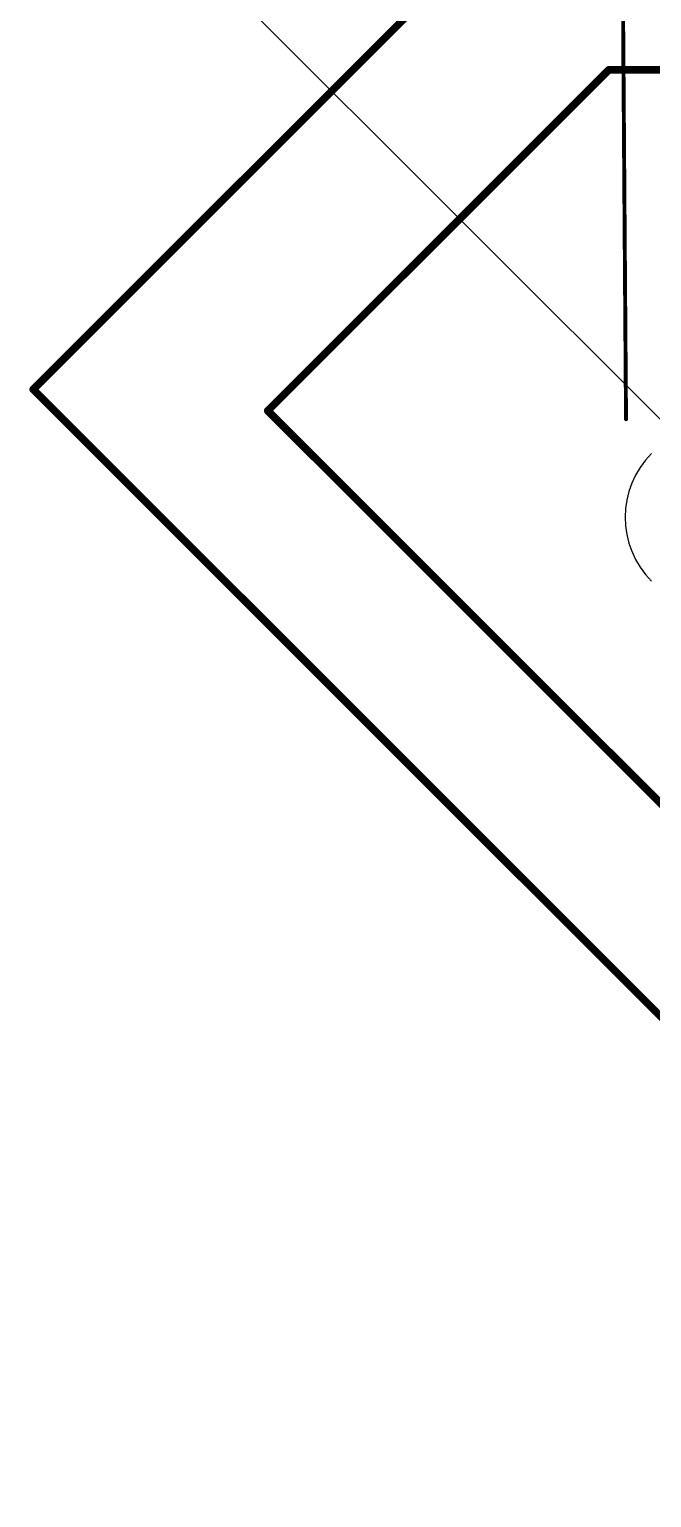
# Model space of a CAD drawing. Extents: x -76 to 580, y -41 to 95.
# Drawn here: x -75.79 to -55.15, y -3.54 to 45.18 of the extents above; entities that cross this region are included whole.
import ezdxf

# ---------------------------------------------------------------- set-up
doc = ezdxf.new("R2010")
doc.units = 0
for name, color, linetype in [('1', 22, 'CONTINUOUS'), ('16', 175, 'CONTINUOUS'), ('20', 7, 'CONTINUOUS'), ('57', 253, 'CONTINUOUS')]:
    doc.layers.add(name, color=color, linetype=linetype)

msp = doc.modelspace()

# ---------------------------------------------------------------- linework, layer by layer
at = {"layer": '1', "const_width": 0.254}
for points in [[(-56.5685, 43.8406), (-67.8822, 32.5269)], [(554.3717, 43.8406), (-56.5685, 43.8406)], [(-67.8822, 32.5269), (-7.0711, -28.2843)]]:
    msp.add_lwpolyline(points, dxfattribs=at)
at = {"layer": '1', "const_width": 0.127}
for points in [[(-56.5685, 43.9041, 1), (-56.5685, 43.7771)], [(-56.5236, 43.7957, 1), (-56.6134, 43.8855)], [(-67.8373, 32.5718, 1), (-67.9272, 32.482)], [(-67.9272, 32.5718, 1), (-67.8373, 32.482)]]:
    msp.add_lwpolyline(points, format="xyb", dxfattribs=at)
at = {"layer": '16', "const_width": 0.254}
for points in [[(-53.7401, 55.1543), (-75.6604, 33.234)], [(-75.6604, 33.234), (-1.4142, -41.0122)]]:
    msp.add_lwpolyline(points, dxfattribs=at)
at = {"layer": '16', "const_width": 0.127}
for points in [[(-75.6155, 33.2789, 1), (-75.7053, 33.1891)], [(-75.7053, 33.2789, 1), (-75.6155, 33.1891)]]:
    msp.add_lwpolyline(points, format="xyb", dxfattribs=at)
at = {"layer": '20', "const_width": 0.13}
msp.add_lwpolyline([(-56.0029, 32.2441), (-56.1211, 48.5168)], dxfattribs=at)
at = {"layer": '20', "const_width": 0.065}
msp.add_lwpolyline([(-56.0354, 32.2438, 1), (-55.9704, 32.2443)], format="xyb", dxfattribs=at)
at = {"layer": '20'}
msp.add_arc((-53.033, 28.9914), 3, 135, 225, dxfattribs=at)
at = {"layer": '57'}
msp.add_line((-70.9405, 48.3131), (-3.5532, -19.0742), dxfattribs=at)

doc.saveas('drawing.dxf')
